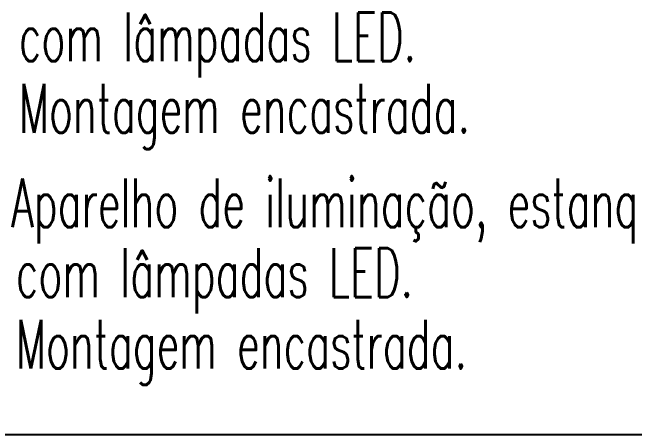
# Model space of a CAD drawing. Extents: x -9 to 600, y -23 to 65.
# Drawn here: x 322.88 to 330.52, y 19.37 to 24.56 of the extents above; entities that cross this region are included whole.
import ezdxf

# ---------------------------------------------------------------- set-up
doc = ezdxf.new("R2010")
doc.units = 0
doc.header["$LTSCALE"] = 0.8
doc.header["$MEASUREMENT"] = 0
doc.layers.add('0_ligações', color=10, linetype='CONTINUOUS')
doc.layers.add('Quadros Eléctricos', color=41, linetype='CONTINUOUS')
doc.styles.add('PEN', font='ROMANS.SHX', dxfattribs={"width": 0.7, "height": 1})

msp = doc.modelspace()

# ---------------------------------------------------------------- linework, layer by layer
at = {"layer": 'Quadros Eléctricos', "color": 0}
msp.add_line((319.064, 19.3734), (338.7737, 19.3734), dxfattribs=at)

# ---------------------------------------------------------------- texts
at = {"layer": '0_ligações', "color": 2, "style": 'PEN', "width": 0.6}
for s, p in [('com lâmpadas LED.', (322.9632, 23.956)), ('Montagem encastrada.', (322.9632, 23.0785)), ('Aparelho de iluminação, estanque IP44, equipado', (322.8686, 21.9181)), ('com lâmpadas LED.', (322.9262, 21.0606)), ('Montagem encastrada.', (322.9262, 20.183))]:
    msp.add_text(s, height=0.6, dxfattribs=at).set_placement(p)

doc.saveas('drawing.dxf')
